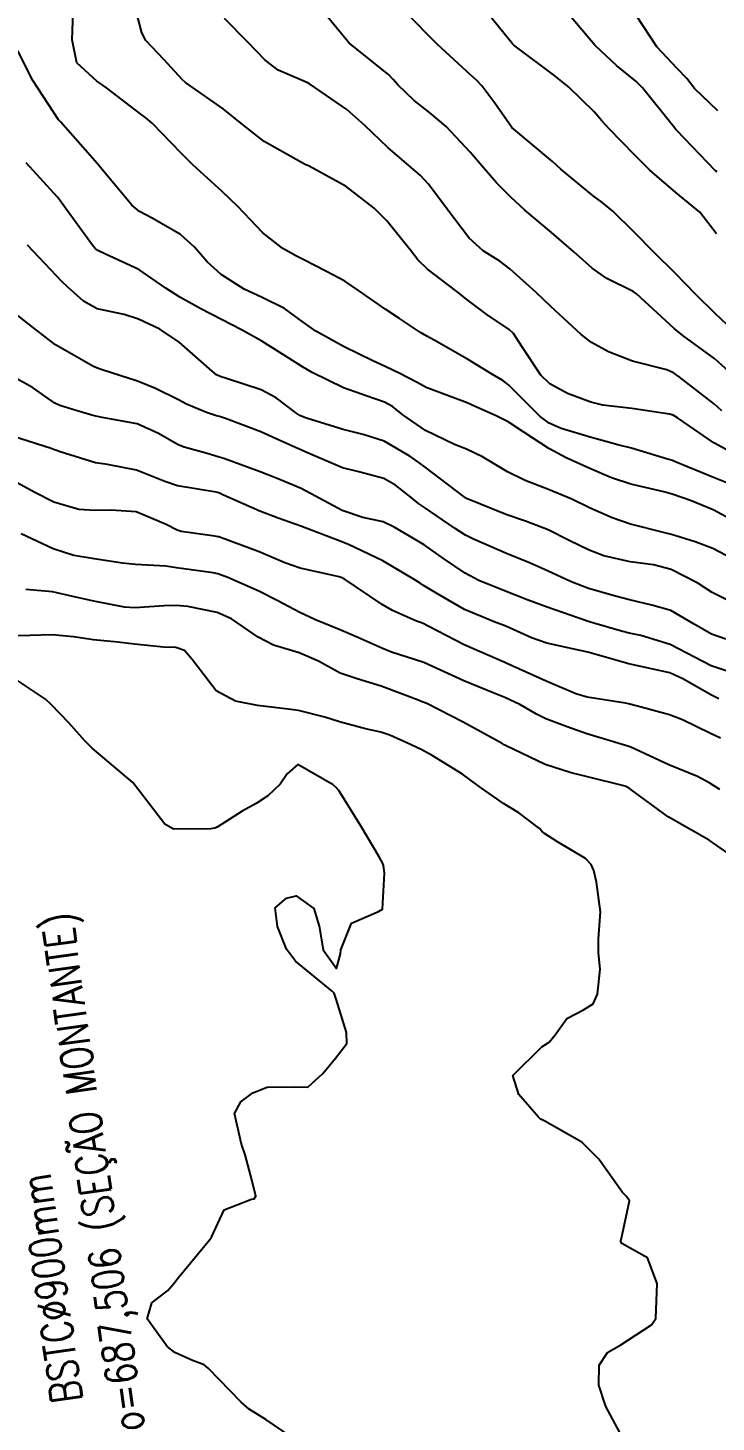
# Model space of a CAD drawing. Header units: metres. Extents: x 298520 to 308411, y 7433745 to 7450750.
# Drawn here: x 300879.5 to 300912.9, y 7448256 to 7448323.6 of the extents above; entities that cross this region are included whole.
import ezdxf

# ---------------------------------------------------------------- set-up
doc = ezdxf.new("R2010")
doc.units = ezdxf.units.M
doc.header["$LTSCALE"] = 10
for name, color, linetype in [('Curvas de Nivel 1m', 11, 'Continuous'), ('Curvas de Nivel 5m', 15, 'Continuous'), ('TEXTO', 45, 'Continuous')]:
    doc.layers.add(name, color=color, linetype=linetype)
doc.styles.add('ROMANS', font='romans', dxfattribs={"height": 0.2})

msp = doc.modelspace()

# ---------------------------------------------------------------- linework, layer by layer
at = {"layer": 'Curvas de Nivel 1m', "flags": 128}
for points, elevation in [([(300913.622, 7448301.499), (300912.814, 7448301.83), (300910.93, 7448302.611), (300910.822, 7448302.652), (300910.591, 7448302.722), (300908.831, 7448303.246), (300908.167, 7448303.416), (300906.838, 7448303.778), (300905.416, 7448304.212), (300904.848, 7448304.46), (300904.405, 7448304.794), (300902.868, 7448306.33), (300902.593, 7448306.537), (300902.086, 7448306.822), (300900.884, 7448307.566), (300899.268, 7448308.486), (300898.9, 7448308.681), (300898.6, 7448308.865), (300897.575, 7448309.546), (300896.914, 7448309.982), (300895.591, 7448310.903), (300894.927, 7448311.357), (300894.009, 7448311.842), (300892.938, 7448312.388), (300892.579, 7448312.575), (300891.918, 7448312.945), (300890.954, 7448313.701), (300889.729, 7448314.972), (300888.98, 7448315.706), (300887.556, 7448316.994), (300887.001, 7448317.54), (300885.581, 7448319.022), (300885.274, 7448319.275), (300885.027, 7448319.461), (300883.357, 7448320.73), (300883.042, 7448320.967), (300882.992, 7448321), (300882.892, 7448321.052), (300881.926, 7448321.942), (300881.699, 7448323.07), (300881.737, 7448324.417)], 702), ([(300914.38, 7448302.677), (300912.835, 7448303.51), (300911.064, 7448304.718), (300910.854, 7448304.848), (300910.674, 7448304.902), (300908.857, 7448305.169), (300907.443, 7448305.345), (300906.86, 7448305.476), (300905.737, 7448305.908), (300904.869, 7448306.369), (300904.435, 7448306.794), (300903.508, 7448308.189), (300903.108, 7448308.808), (300902.905, 7448309.012), (300901.818, 7448309.732), (300900.919, 7448310.415), (300900.369, 7448310.846), (300898.934, 7448311.935), (300898.461, 7448312.39), (300898.091, 7448312.873), (300896.964, 7448314.285), (300896.348, 7448314.896), (300894.983, 7448315.94), (300893.194, 7448316.928), (300892.994, 7448317.021), (300892.821, 7448317.107), (300891.011, 7448318.137), (300889.947, 7448318.971), (300889.03, 7448319.718), (300887.188, 7448320.999), (300887.044, 7448321.127), (300886.143, 7448322.103), (300885.266, 7448323.027), (300885.069, 7448323.404), (300884.659, 7448325.034)], 703), ([(300913.467, 7448309.25), (300912.914, 7448309.767), (300911.954, 7448310.71), (300910.933, 7448311.756), (300909.958, 7448312.73), (300908.958, 7448313.746), (300907.925, 7448314.756), (300907.402, 7448315.188), (300906.98, 7448315.497), (300905.413, 7448316.786), (300904.998, 7448317.156), (300903.023, 7448318.81), (300902.209, 7448319.997), (300901.574, 7448320.832), (300901.315, 7448321.105), (300901.048, 7448321.349), (300899.405, 7448322.857), (300899.068, 7448323.196), (300897.407, 7448324.885)], 706), ([(300912.957, 7448313.657), (300912.148, 7448314.708), (300910.982, 7448315.654), (300909.731, 7448316.733), (300909.004, 7448317.471), (300907.731, 7448318.759), (300907.398, 7448319.136), (300907.031, 7448319.565), (300905.78, 7448320.783), (300905.049, 7448321.366), (300903.123, 7448322.809), (300903.064, 7448322.864), (300901.453, 7448324.835)], 707), ([(300912.992, 7448316.655), (300912.91, 7448316.701), (300911.013, 7448318.687), (300910.987, 7448318.72), (300910.879, 7448318.857), (300909.375, 7448320.737), (300909.046, 7448321.057), (300908.116, 7448321.817), (300907.097, 7448322.769), (300907.064, 7448322.809), (300905.383, 7448324.787)], 708), ([(300913.218, 7448305.056), (300912.86, 7448305.388), (300911.151, 7448306.717), (300910.876, 7448306.901), (300910.554, 7448307.047), (300908.884, 7448307.48), (300907.716, 7448307.932), (300906.897, 7448308.383), (300906.372, 7448308.775), (300904.916, 7448310.127), (300904.206, 7448310.797), (300902.934, 7448311.949), (300902.445, 7448312.325), (300901.644, 7448312.829), (300900.952, 7448313.438), (300899.896, 7448314.851), (300898.985, 7448316.054), (300898.598, 7448316.475), (300898.152, 7448316.873), (300897.007, 7448317.837), (300895.892, 7448318.901), (300895.031, 7448319.683), (300893.211, 7448320.928), (300893.044, 7448321.009), (300891.696, 7448321.597), (300891.054, 7448322.078), (300890.208, 7448322.969), (300889.08, 7448324.095)], 704), ([(300913.027, 7448319.611), (300911.893, 7448320.707), (300911.523, 7448321.188), (300911.052, 7448321.676), (300910.064, 7448322.73), (300909.085, 7448324.227)], 709), ([(300913.824, 7448299.715), (300912.799, 7448300.262), (300911.703, 7448300.711), (300910.806, 7448301.021), (300910.405, 7448301.126), (300908.81, 7448301.498), (300907.873, 7448301.814), (300906.818, 7448302.265), (300905.668, 7448302.782), (300904.83, 7448303.233), (300903.611, 7448304.033), (300902.849, 7448304.523), (300902.263, 7448304.819), (300901.285, 7448305.262), (300900.859, 7448305.452), (300899.902, 7448305.81), (300898.866, 7448306.2), (300898.438, 7448306.436), (300897.598, 7448306.879), (300896.878, 7448307.214), (300896.29, 7448307.488), (300894.892, 7448308.163), (300893.521, 7448308.924), (300892.907, 7448309.373), (300892.003, 7448310.033), (300890.919, 7448310.557), (300890.04, 7448310.969), (300888.93, 7448311.684), (300888.24, 7448312.294), (300887.623, 7448313), (300886.952, 7448313.626), (300885.582, 7448314.405), (300884.969, 7448314.74), (300884.598, 7448315.034), (300882.992, 7448316.958), (300882.957, 7448317.015), (300882.924, 7448317.051), (300882.205, 7448317.862), (300881.127, 7448319.078), (300881.072, 7448319.128), (300881.024, 7448319.186), (300879.79, 7448321.093), (300879.057, 7448322.523)], 701), ([(300913.785, 7448295.726), (300912.748, 7448296.253), (300912.052, 7448296.707), (300910.763, 7448297.367), (300909.898, 7448297.597), (300908.768, 7448297.746), (300907.494, 7448298.037), (300906.776, 7448298.3), (300905.806, 7448298.78), (300904.788, 7448299.294), (300903.698, 7448299.712), (300902.795, 7448300.017), (300900.835, 7448300.807), (300900.803, 7448300.823), (300900.776, 7448300.84), (300898.818, 7448302.33), (300898.515, 7448302.56), (300898.085, 7448302.871), (300896.833, 7448303.592), (300895.823, 7448303.915), (300894.842, 7448304.151), (300893.073, 7448304.705), (300892.851, 7448304.785), (300892.75, 7448304.83), (300892.596, 7448304.934), (300891.598, 7448305.687), (300890.864, 7448306.076), (300889.232, 7448306.614), (300888.87, 7448306.727), (300888.701, 7448306.812), (300888.489, 7448306.986), (300886.894, 7448308.392), (300885.948, 7448309.02), (300884.908, 7448309.515), (300884.216, 7448309.731), (300882.912, 7448310.008), (300882.247, 7448310.391), (300881.476, 7448311.072), (300881.19, 7448311.341), (300880.928, 7448311.612), (300879.529, 7448313.094)], 699), ([(300913.42, 7448293.992), (300912.726, 7448294.228), (300911.87, 7448294.709), (300910.739, 7448295.374), (300909.829, 7448295.643), (300908.744, 7448295.887), (300908.067, 7448296.071), (300906.75, 7448296.447), (300905.882, 7448296.779), (300904.761, 7448297.302), (300903.887, 7448297.683), (300902.773, 7448298.145), (300901.175, 7448298.836), (300900.785, 7448299.037), (300900.273, 7448299.36), (300898.798, 7448300.375), (300898.509, 7448300.574), (300898.125, 7448300.87), (300897.383, 7448301.456), (300896.812, 7448301.784), (300895.607, 7448302.11), (300894.817, 7448302.293), (300893.348, 7448302.925), (300892.826, 7448303.155), (300891.597, 7448303.706), (300890.844, 7448304.052), (300889.135, 7448304.693), (300888.851, 7448304.784), (300888.698, 7448304.829), (300888.219, 7448304.99), (300887.248, 7448305.395), (300886.859, 7448305.593), (300885.744, 7448306.141), (300884.868, 7448306.5), (300883.153, 7448307.047), (300882.874, 7448307.142), (300882.702, 7448307.226), (300880.891, 7448308.268), (300879.823, 7448309.091), (300878.91, 7448309.805)], 698), ([(300914.212, 7448292.192), (300912.703, 7448292.7), (300910.718, 7448293.72), (300909.29, 7448294.169), (300908.728, 7448294.279), (300908.355, 7448294.371), (300907.007, 7448294.766), (300906.797, 7448294.832), (300906.734, 7448294.85), (300906.612, 7448294.893), (300904.74, 7448295.535), (300903.825, 7448295.885), (300902.748, 7448296.304), (300901.435, 7448296.833), (300900.758, 7448297.191), (300899.718, 7448297.901), (300898.778, 7448298.561), (300898.265, 7448298.868), (300897.326, 7448299.419), (300896.791, 7448299.674), (300895.797, 7448299.896), (300894.796, 7448300.23), (300893.51, 7448300.923), (300892.807, 7448301.3), (300891.645, 7448301.782), (300890.82, 7448302.103), (300889.057, 7448302.751), (300888.831, 7448302.822), (300888.241, 7448302.989), (300887.125, 7448303.295), (300886.837, 7448303.417), (300885.89, 7448303.972), (300884.847, 7448304.428), (300883.149, 7448304.748), (300882.85, 7448304.805), (300882.654, 7448304.856), (300881.945, 7448305.064), (300881.099, 7448305.32), (300880.857, 7448305.439), (300879.766, 7448306.188), (300878.869, 7448306.702)], 697), ([(300913.078, 7448291.086), (300912.689, 7448291.28), (300911.357, 7448292.053), (300910.699, 7448292.348), (300908.918, 7448292.738), (300908.713, 7448292.786), (300907.173, 7448293.219), (300906.719, 7448293.349), (300905.981, 7448293.517), (300904.723, 7448293.787), (300903.977, 7448294.052), (300902.731, 7448294.614), (300902.178, 7448294.826), (300900.739, 7448295.424), (300899.418, 7448296.182), (300898.75, 7448296.597), (300898.588, 7448296.699), (300898.324, 7448296.866), (300896.766, 7448297.78), (300895.112, 7448298.573), (300894.78, 7448298.708), (300894.231, 7448298.916), (300892.788, 7448299.462), (300891.699, 7448299.854), (300890.795, 7448300.2), (300889.044, 7448300.978), (300888.804, 7448301.078), (300888.675, 7448301.112), (300886.809, 7448301.422), (300886.192, 7448301.637), (300884.82, 7448302.181), (300883.411, 7448302.457), (300882.825, 7448302.541), (300881.105, 7448303.076), (300880.903, 7448303.148), (300880.834, 7448303.175), (300880.683, 7448303.233), (300878.84, 7448303.826)], 696), ([(300913.127, 7448286.693), (300912.637, 7448286.994), (300912.032, 7448287.316), (300910.65, 7448287.884), (300908.799, 7448288.739), (300908.663, 7448288.791), (300907.148, 7448289.243), (300906.669, 7448289.393), (300905.716, 7448289.736), (300904.676, 7448290.119), (300904.223, 7448290.341), (300903.417, 7448290.809), (300902.688, 7448291.162), (300902.127, 7448291.39), (300900.7, 7448291.967), (300898.753, 7448292.86), (300898.713, 7448292.876), (300897.194, 7448293.359), (300896.719, 7448293.543), (300895.564, 7448294.062), (300894.728, 7448294.424), (300893.501, 7448294.922), (300892.736, 7448295.272), (300891.65, 7448295.855), (300890.746, 7448296.313), (300889.255, 7448296.975), (300888.756, 7448297.154), (300888.539, 7448297.201), (300886.759, 7448297.442), (300886.247, 7448297.529), (300884.762, 7448297.61), (300884.133, 7448297.666), (300882.765, 7448297.883), (300881.781, 7448298.051), (300880.772, 7448298.373), (300879.216, 7448299.096)], 694), ([(300913.515, 7448283.6), (300912.608, 7448284.234), (300911.776, 7448284.708), (300910.619, 7448285.374), (300908.732, 7448286.739), (300908.634, 7448286.805), (300908.526, 7448286.85), (300906.641, 7448287.33), (300905.916, 7448287.505), (300904.65, 7448287.907), (300902.75, 7448288.819), (300902.694, 7448288.851), (300902.663, 7448288.868), (300902.559, 7448288.926), (300900.674, 7448289.963), (300898.902, 7448290.858), (300898.684, 7448290.953), (300898.54, 7448291.008), (300896.695, 7448291.699), (300895.532, 7448292.07), (300894.704, 7448292.344), (300893.651, 7448292.921), (300892.717, 7448293.326), (300891.471, 7448293.699), (300890.724, 7448294.079), (300889.429, 7448294.973), (300888.736, 7448295.277), (300887.309, 7448295.572), (300886.739, 7448295.618), (300886.152, 7448295.602), (300884.738, 7448295.505), (300884.229, 7448295.544), (300882.741, 7448295.831), (300881.732, 7448296.055), (300880.745, 7448296.276), (300879.447, 7448296.392)], 693), ([(300908.264, 7448255.502), (300907.587, 7448256.757), (300907.258, 7448257.795), (300907.27, 7448258.76), (300907.679, 7448259.386), (300908.313, 7448259.754), (300909.811, 7448260.728), (300910.017, 7448261.035), (300910.083, 7448262.724), (300909.611, 7448263.977), (300908.372, 7448264.673), (300908.327, 7448264.75), (300908.326, 7448264.798), (300908.378, 7448265.071), (300908.747, 7448266.745), (300908.599, 7448266.941), (300908.407, 7448267.141), (300907.253, 7448268.762), (300906.431, 7448269.588), (300904.632, 7448270.597), (300904.442, 7448270.698), (300904.386, 7448270.734), (300904.33, 7448270.792), (300903.37, 7448271.896), (300903.081, 7448272.811), (300904.487, 7448274.204), (300904.841, 7448274.435), (300905.126, 7448274.784), (300905.701, 7448275.577), (300906.505, 7448276.009), (300906.976, 7448276.297), (300907.192, 7448276.763), (300907.314, 7448277.979), (300907.232, 7448278.763), (300907.237, 7448279.447), (300907.336, 7448280.758), (300907.146, 7448282.2), (300907.01, 7448282.764), (300906.882, 7448283.052), (300906.599, 7448283.338), (300905.241, 7448284.149), (300904.611, 7448284.552), (300904.487, 7448284.668), (300904.376, 7448284.794), (300903.377, 7448285.566), (300902.625, 7448286.014), (300901.452, 7448286.832), (300900.642, 7448287.434), (300899.167, 7448288.344), (300898.659, 7448288.619), (300898.153, 7448288.868), (300897.113, 7448289.329), (300896.669, 7448289.473), (300895.936, 7448289.631), (300894.674, 7448289.977), (300893.957, 7448290.202), (300892.679, 7448290.52), (300892.312, 7448290.569), (300890.681, 7448290.776), (300889.613, 7448290.971), (300888.69, 7448291.476), (300887.514, 7448292.998), (300887.149, 7448293.436), (300886.719, 7448293.583), (300886.132, 7448293.602), (300884.72, 7448293.74), (300883.917, 7448293.841), (300882.722, 7448293.959), (300881.754, 7448294.095), (300880.724, 7448294.189), (300879.644, 7448294.17), (300878.723, 7448294.145)], 692), ([(300892.259, 7448255.332), (300891.098, 7448256.124), (300890.278, 7448256.631), (300889.898, 7448256.964), (300888.299, 7448258.628), (300888.094, 7448258.776), (300887.538, 7448258.991), (300886.68, 7448259.378), (300886.309, 7448259.665), (300885.338, 7448261.02), (300885.558, 7448261.794), (300886.344, 7448262.393), (300886.632, 7448262.722), (300886.834, 7448263.003), (300888.372, 7448264.865), (300888.427, 7448264.925), (300888.457, 7448264.979), (300889.07, 7448266.296), (300890.401, 7448266.815), (300890.524, 7448266.836), (300890.611, 7448266.958), (300890.411, 7448267.761), (300890.09, 7448268.963), (300889.907, 7448269.486), (300889.565, 7448270.969), (300889.881, 7448271.536), (300890.458, 7448271.979), (300891.156, 7448272.26), (300892.463, 7448272.276), (300893.134, 7448272.259), (300893.851, 7448272.919), (300894.48, 7448273.655), (300895.023, 7448274.37), (300895.005, 7448274.905), (300894.509, 7448276.516), (300894.405, 7448276.805), (300894.311, 7448276.913), (300892.534, 7448278.367), (300892.097, 7448278.944), (300891.653, 7448280.048), (300891.549, 7448280.95), (300892.098, 7448281.417), (300892.572, 7448281.533), (300893.415, 7448280.927), (300893.688, 7448280.056), (300893.874, 7448278.92), (300894.529, 7448278.004), (300894.721, 7448278.727), (300894.738, 7448278.908), (300895.244, 7448280.216), (300896.562, 7448280.779), (300896.75, 7448280.887), (300896.843, 7448282.632), (300896.825, 7448282.887), (300896.783, 7448283.076), (300896.598, 7448283.431), (300895.719, 7448284.899), (300894.63, 7448286.641), (300894.505, 7448286.786), (300894.358, 7448286.914), (300892.647, 7448287.903), (300892.133, 7448287.452), (300891.792, 7448286.948), (300891.194, 7448286.387), (300890.624, 7448286.02), (300889.944, 7448285.642), (300888.917, 7448284.977), (300888.725, 7448284.865), (300888.611, 7448284.825), (300888.416, 7448284.788), (300886.61, 7448284.766), (300886.193, 7448285.014), (300884.633, 7448287.03), (300882.658, 7448288.694), (300882.307, 7448289.055), (300881.527, 7448289.923), (300880.68, 7448290.811), (300880.403, 7448291.083), (300878.699, 7448292.2)], 691)]:
    msp.add_lwpolyline(points, dxfattribs=dict(at, elevation=elevation))
at = {"layer": 'Curvas de Nivel 5m', "flags": 128}
for points, elevation in [([(300913.887, 7448306.685), (300912.886, 7448307.582), (300911.33, 7448308.716), (300910.906, 7448309.054), (300909.086, 7448310.738), (300908.924, 7448310.847), (300907.647, 7448311.476), (300906.935, 7448311.981), (300906.036, 7448312.779), (300904.957, 7448313.709), (300903.665, 7448314.803), (300902.979, 7448315.422), (300902.29, 7448316.124), (300901.67, 7448316.83), (300901.004, 7448317.612), (300899.844, 7448318.852), (300899.03, 7448319.537), (300898.283, 7448320.119), (300897.496, 7448320.883), (300897.287, 7448321.128), (300897.048, 7448321.382), (300895.128, 7448322.909), (300895.064, 7448322.974), (300893.467, 7448324.926)], 705), ([(300913.426, 7448298.038), (300912.778, 7448298.38), (300911.926, 7448298.709), (300910.786, 7448299.063), (300910.332, 7448299.18), (300908.791, 7448299.573), (300907.905, 7448299.865), (300906.799, 7448300.359), (300905.942, 7448300.779), (300904.808, 7448301.249), (300903.683, 7448301.678), (300902.816, 7448302.109), (300901.599, 7448302.832), (300900.828, 7448303.205), (300900.25, 7448303.428), (300898.842, 7448304.105), (300897.736, 7448304.877), (300897.244, 7448305.272), (300896.859, 7448305.485), (300895.962, 7448305.798), (300894.866, 7448306.187), (300893.334, 7448306.925), (300892.877, 7448307.199), (300892.202, 7448307.621), (300890.895, 7448308.441), (300889.951, 7448308.97), (300888.908, 7448309.504), (300887.937, 7448310.018), (300886.919, 7448310.584), (300886.246, 7448311.017), (300884.932, 7448311.926), (300883.315, 7448312.67), (300882.941, 7448312.839), (300882.819, 7448312.929), (300882.713, 7448313.053), (300882.017, 7448314.004), (300881.244, 7448315.076), (300881.133, 7448315.236), (300880.976, 7448315.434), (300879.468, 7448317.095)], 700), ([(300913.157, 7448289.182), (300912.67, 7448289.415), (300911.314, 7448290.076), (300910.679, 7448290.322), (300909.132, 7448290.736), (300908.684, 7448290.845), (300908.551, 7448290.876), (300906.689, 7448291.17), (300906.13, 7448291.337), (300904.7, 7448291.953), (300902.75, 7448292.819), (300902.726, 7448292.833), (300902.684, 7448292.85), (300900.722, 7448293.709), (300898.963, 7448294.625), (300898.732, 7448294.74), (300898.647, 7448294.777), (300898.404, 7448294.865), (300897.234, 7448295.378), (300896.741, 7448295.67), (300894.889, 7448296.909), (300894.754, 7448296.975), (300894.659, 7448297.006), (300892.76, 7448297.433), (300892.01, 7448297.696), (300890.772, 7448298.218), (300888.812, 7448298.95), (300888.783, 7448298.958), (300888.623, 7448298.982), (300886.992, 7448299.214), (300886.786, 7448299.28), (300886.251, 7448299.553), (300884.794, 7448300.159), (300883.586, 7448300.251), (300882.795, 7448300.224), (300882.017, 7448300.284), (300880.798, 7448300.63), (300879.921, 7448301.089), (300878.812, 7448301.691)], 695)]:
    msp.add_lwpolyline(points, dxfattribs=dict(at, elevation=elevation))

# ---------------------------------------------------------------- texts
at = {"layer": 'TEXTO', "style": 'ROMANS', "width": 0.8}
for s, p in [('Fundo=687,506 (SEÇÃO MONTANTE)', (300885.745, 7448251.826)), ('BSTCØ900mm', (300882.197, 7448257.046))]:
    msp.add_text(s, height=1.5, rotation=98, dxfattribs=at).set_placement(p)

doc.saveas('drawing.dxf')
